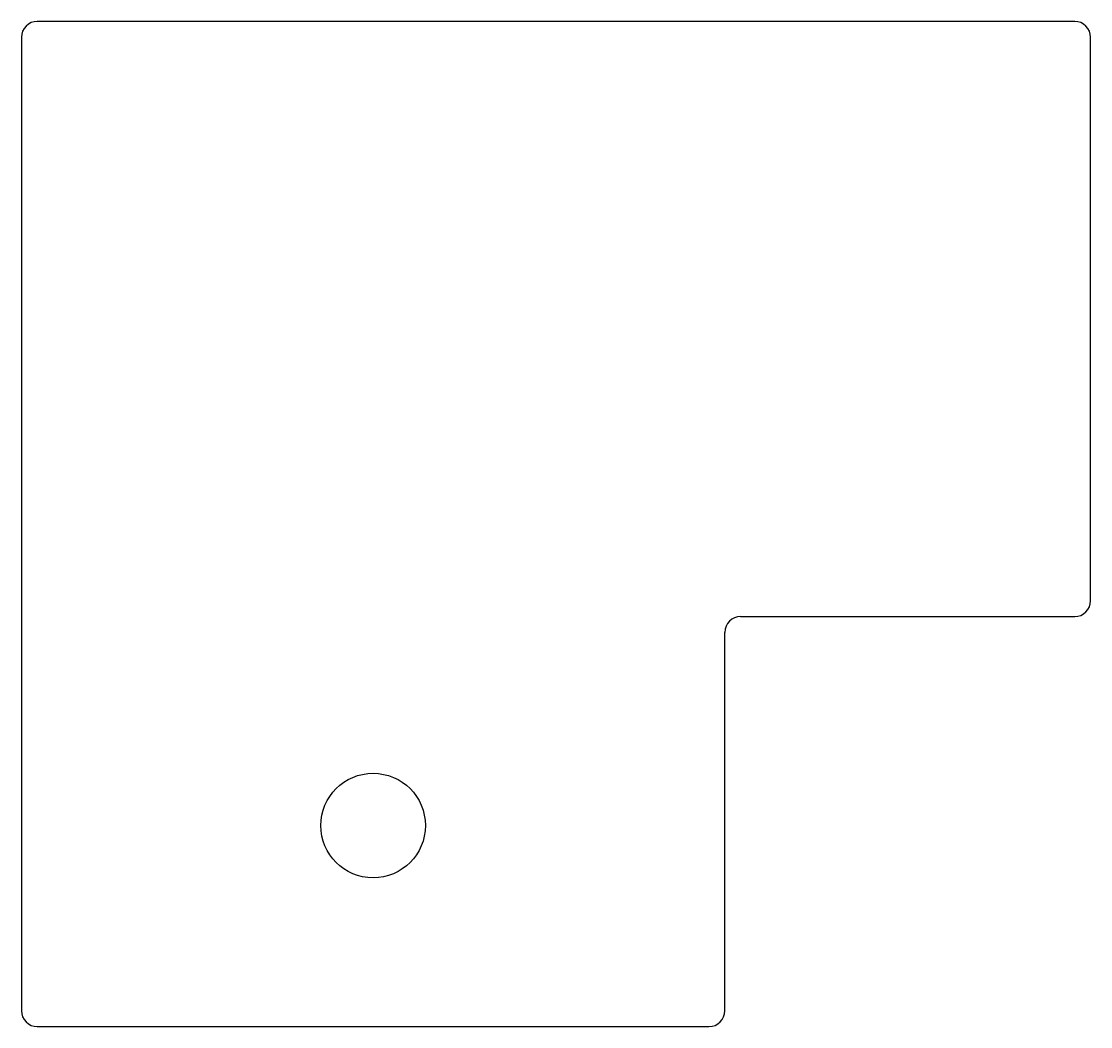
# Model space of a CAD drawing. Header units: millimetres. Extents: x 0 to 67.5, y 0 to 63.5.
import ezdxf

# ---------------------------------------------------------------- set-up
doc = ezdxf.new("R2010")
doc.units = ezdxf.units.MM
doc.layers.add('Sketch001', color=7, linetype='CONTINUOUS')

msp = doc.modelspace()

# ---------------------------------------------------------------- linework, layer by layer
at = {"layer": 'Sketch001'}
for p, q in [((66.5189, 63.5), (1, 63.5)), ((0, 62.5), (0, 1)), ((67.5189, 26.9), (67.5189, 62.5)), ((45.4187, 25.9), (66.5189, 25.9)), ((44.4187, 1), (44.4187, 24.9)), ((1, 0), (43.4188, 0))]:
    msp.add_line(p, q, dxfattribs=at)
msp.add_circle((22.2094, 12.7), 3.302, dxfattribs=at)
for centre, start, end in [((1, 62.5), 90, 180), ((66.5189, 62.5), 0, 90), ((66.5189, 26.9), -90, 0), ((45.4187, 24.9), 90, 180), ((1, 1), -180, -90), ((43.4188, 1), -90, 0)]:
    msp.add_arc(centre, 1, start, end, dxfattribs=at)

doc.saveas('drawing.dxf')
